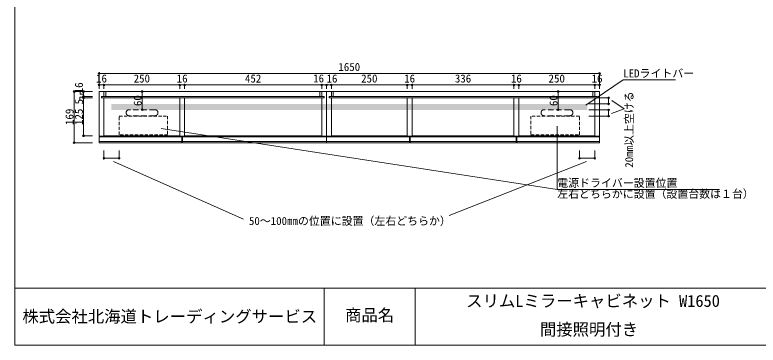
# Model space of a CAD drawing. Units: millimetres at full size, sheet at 1:9. Extents: x -1874 to 1873, y -1240 to 1240.
# Drawn here: x -1874 to 577, y -1240 to -151 of the extents above; entities that cross this region are included whole.
import ezdxf
from ezdxf.enums import TextEntityAlignment as Align

# ---------------------------------------------------------------- set-up
doc = ezdxf.new("R2010")
doc.units = ezdxf.units.MM
doc.header["$LTSCALE"] = 9
doc.header["$PDMODE"] = 32
doc.header["$PDSIZE"] = 5.4
doc.linetypes.add('DASHED1', pattern=[1.8, 1.2, -0.6])
doc.linetypes.add('DASHED2', pattern=[3, 2, -1])
doc.layers.add('0-0_0', color=7, linetype='Continuous', lineweight=15)
doc.layers.add('1-0', color=7, linetype='Continuous', lineweight=15)
doc.styles.add('ＭＳ ゴシック', font='')
doc.styles.get('ＭＳ ゴシック').set_extended_font_data('MS Gothic')

msp = doc.modelspace()

# ---------------------------------------------------------------- linework, layer by layer
at = {"layer": '0-0_0'}
for p, q in [((-1874.068, -1051.994), (1873.294, -1051.994)), ((-854.402, -1051.994), (-854.402, -1240.29)), ((-554.402, -1051.994), (-554.402, -1240.29))]:
    msp.add_line(p, q, dxfattribs=at)
at = {"layer": '0-0_0', "lineweight": 18}
msp.add_lwpolyline([(-1874.068, -1240.29), (1873.294, -1240.29), (1873.294, 1239.758), (-1874.068, 1239.758)], close=True, dxfattribs=at)
at = {"layer": '1-0', "color": 4, "lineweight": 9}
for p, q in [((-1596.4, -344.019), (53.6, -344.019)), ((-1596.4, -344.019), (-1596.4, -394.63)), ((53.6, -344.019), (53.6, -394.63)), ((-1596.4, -382.14), (-1580.4, -382.14)), ((-1596.4, -382.14), (-1596.4, -394.63)), ((-1580.4, -382.14), (-1580.4, -394.63)), ((-1580.4, -382.14), (-1330.403, -382.14)), ((-1330.403, -382.14), (-1330.403, -394.63)), ((-1330.403, -382.14), (-1314.403, -382.14)), ((-1314.403, -382.14), (-1314.403, -394.63)), ((-1314.403, -382.14), (-862.4, -382.14)), ((-862.4, -382.14), (-862.4, -394.63)), ((-862.4, -382.14), (-846.4, -382.14)), ((-846.4, -382.14), (-846.4, -394.63)), ((-846.4, -382.14), (-830.4, -382.14)), ((-830.4, -382.14), (-830.4, -394.63)), ((-830.4, -382.14), (-580.403, -382.14)), ((-580.403, -382.14), (-580.403, -394.63)), ((-580.403, -382.14), (-564.403, -382.14)), ((-564.403, -382.14), (-564.403, -394.63)), ((-564.403, -382.14), (-228.403, -382.14)), ((-228.403, -382.14), (-228.403, -394.63)), ((-228.403, -382.14), (-212.403, -382.14)), ((-212.403, -382.14), (-212.403, -394.63)), ((-212.403, -382.14), (37.6, -382.14)), ((37.6, -382.14), (37.6, -394.63)), ((37.6, -382.14), (53.6, -382.14)), ((53.6, -382.14), (53.6, -394.63)), ((-1678.78, -403.83), (-1618.051, -403.83)), ((-1647.888, -403.83), (-1618.051, -403.83)), ((-1647.888, -403.83), (-1647.888, -419.83)), ((-1454.233, -403.83), (-1454.233, -463.827)), ((-82.97, -403.83), (-82.97, -463.83)), ((-1647.888, -419.83), (-1647.888, -424.83)), ((-1647.888, -419.83), (-1618.051, -419.83)), ((-1647.888, -424.83), (-1647.888, -549.83)), ((-1647.888, -424.83), (-1618.051, -424.83)), ((83.556, -424.83), (18.131, -424.83)), ((83.556, -424.83), (83.556, -444.83)), ((83.556, -444.83), (18.131, -444.83)), ((83.556, -464.83), (18.131, -464.83)), ((83.556, -464.83), (83.556, -484.83)), ((83.556, -484.83), (18.131, -484.83)), ((-1647.888, -549.83), (-1618.051, -549.83)), ((-1580.4, -624.125), (-1580.4, -598.078)), ((-1530.403, -624.125), (-1530.403, -598.078)), ((-12.4, -624.125), (-12.4, -598.078)), ((37.6, -624.125), (37.6, -598.078)), ((-1580.4, -624.125), (-1530.403, -624.125)), ((-12.4, -624.125), (37.6, -624.125))]:
    msp.add_line(p, q, dxfattribs=at)
at = {"layer": '1-0'}
for p, q in [((-1658.692, -412.283), (-1658.692, -401.379)), ((-1647.788, -412.283), (-1658.692, -412.283)), ((-1596.4, -403.83), (-846.4, -403.83)), ((-1580.4, -403.83), (-1580.4, -419.83)), ((-1574.4, -403.83), (-1574.4, -419.83)), ((-868.4, -403.83), (-868.4, -419.83)), ((-862.4, -403.83), (-862.4, -419.83)), ((-846.4, -403.83), (53.6, -403.83)), ((-846.4, -403.83), (-846.4, -550.83)), ((-830.4, -403.83), (-830.4, -419.83)), ((37.6, -403.83), (37.6, -419.83)), ((-1659.34, -422.311), (-1659.34, -430.916)), ((-1648.186, -422.311), (-1659.34, -422.311)), ((-854.413, -424.83), (-1588.071, -424.83)), ((-1580.4, -424.83), (-1580.4, -550.83)), ((-1330.403, -426.043), (-1330.403, -425.33)), ((-1314.403, -424.83), (-1314.403, -550.83)), ((-854.413, -419.83), (-854.413, -424.83)), ((-838.071, -419.83), (-838.071, -424.83)), ((45.587, -419.83), (-838.071, -419.83)), ((45.587, -424.83), (-838.071, -424.83)), ((-830.4, -424.83), (-830.4, -550.83)), ((-580.403, -550.83), (-580.403, -424.83)), ((-228.403, -550.83), (-228.403, -424.83)), ((-212.403, -550.83), (-212.403, -424.83)), ((-212.403, -426.043), (-212.403, -425.33)), ((45.587, -419.83), (45.587, -424.83)), ((94.429, -434.044), (134.397, -461.165)), ((93.477, -475.916), (134.397, -461.165)), ((-1596.398, -552.834), (-1596.398, -572.834)), ((-1471.268, -552.834), (-1596.398, -552.834)), ((-1580.4, -549.83), (-1330.403, -549.83)), ((-1323.4, -552.834), (-1471.268, -552.834)), ((-1323.4, -552.834), (-1323.4, -568.834)), ((-1321.4, -552.834), (-846.4, -552.834)), ((-1320.348, -554.834), (-1320.4, -554.834)), ((-1314.403, -549.83), (-862.4, -549.83)), ((-846.4, -572.83), (-846.4, -552.83)), ((-846.4, -552.83), (-573.452, -552.83)), ((-846.4, -572.834), (-846.4, -552.834)), ((-830.4, -549.83), (-580.403, -549.83)), ((-580.403, -552.83), (-564.403, -552.83)), ((-573.452, -572.83), (-573.452, -552.83)), ((-221.268, -552.83), (-571.268, -552.83)), ((-571.268, -552.83), (-571.268, -572.83)), ((-564.403, -549.83), (-228.403, -549.83)), ((-212.403, -550.83), (-228.403, -550.83)), ((-221.268, -552.83), (-221.268, -572.83)), ((-212.403, -549.83), (37.6, -549.83)), ((-1473.452, -568.834), (-1596.398, -568.834)), ((-1471.268, -572.834), (-1596.398, -572.834)), ((-1323.268, -572.834), (-1471.268, -572.834)), ((-1321.348, -566.834), (-1321.4, -566.834)), ((-1121.268, -568.834), (-1321.4, -568.834)), ((-1119.348, -568.834), (-1121.268, -568.834)), ((-1119.348, -568.834), (-846.4, -568.834)), ((-846.4, -568.83), (-573.452, -568.83)), ((-846.4, -572.83), (-573.452, -572.83)), ((-573.452, -568.83), (-221.268, -568.83)), ((-221.268, -572.83), (-571.268, -572.83)), ((-219.348, -568.83), (53.6, -568.83)), ((-219.348, -572.83), (53.6, -572.83)), ((-1120.671, -824.971), (-1548.681, -634.942)), ((-442.248, -812.539), (10.626, -634.942))]:
    msp.add_line(p, q, dxfattribs=at)
at = {"layer": '1-0', "linetype": 'DASHED2'}
for p, q in [((-824.4, -403.83), (-824.4, -419.83)), ((31.6, -403.83), (31.6, -419.83)), ((-1412.217, -463.827), (-1497.217, -463.827)), ((-44.22, -463.83), (-129.22, -463.83)), ((-1412.217, -483.827), (-1497.217, -483.827)), ((-44.22, -483.83), (-129.22, -483.83))]:
    msp.add_line(p, q, dxfattribs=at)
at = {"layer": '1-0', "color": 5, "lineweight": 13}
for p, q in [((-85.756, -726.653), (-1392.139, -526.081)), ((-85.756, -726.653), (-85.756, -517.703)), ((-85.756, -726.653), (185.573, -726.653)), ((185.573, -726.653), (448.696, -726.653))]:
    msp.add_line(p, q, dxfattribs=at)
at = {"layer": '1-0'}
for points in [[(9.008, -448.499), (131.836, -365.258), (304.5, -365.258)], [(-1596.4, -403.83), (-1596.4, -550.83), (-1580.4, -550.83)], [(-846.4, -403.83), (-846.4, -550.83), (-830.4, -550.83)], [(53.6, -403.83), (53.6, -550.83), (53.6, -572.83)], [(-854.413, -419.83), (-1588.071, -419.83), (-1588.071, -424.83)], [(-1330.403, -424.83), (-1330.403, -550.83), (-1314.403, -550.83)], [(-862.4, -424.83), (-862.4, -550.83), (-846.4, -550.83)], [(-580.403, -550.83), (-564.403, -550.83), (-564.403, -424.83)], [(37.6, -424.83), (37.6, -550.83), (53.6, -550.83)], [(-1321.4, -552.834), (-1321.4, -572.834), (-846.4, -572.834)], [(-219.348, -572.83), (-219.348, -552.83), (53.6, -552.83)], [(-1473.452, -568.834), (-1323.4, -568.834), (-1323.4, -572.834)]]:
    msp.add_lwpolyline(points, dxfattribs=at)
at = {"layer": '1-0', "color": 4, "lineweight": 9}
msp.add_lwpolyline([(-1678.78, -403.83), (-1678.78, -572.834), (-1618.051, -572.834)], dxfattribs=at)
at = {"layer": '1-0', "color": 5, "linetype": 'DASHED1', "lineweight": 13}
for points in [[(-1530.403, -484.83), (-1370.403, -484.83), (-1370.403, -546.83), (-1530.403, -546.83)], [(-12.4, -484.83), (-172.4, -484.83), (-172.4, -546.83), (-12.4, -546.83)]]:
    msp.add_lwpolyline(points, close=True, dxfattribs=at)
at = {"layer": '1-0', "linetype": 'DASHED2'}
for centre, start, end in [((-1497.217, -473.827), 90, 180), ((-1412.217, -473.827), 0, 90), ((-129.22, -473.83), 90, 180), ((-44.22, -473.83), 0, 90), ((-1497.217, -473.827), 180, 270), ((-1412.217, -473.827), 270, 0), ((-129.22, -473.83), 180, 270), ((-44.22, -473.83), 270, 0)]:
    msp.add_arc(centre, 10, start, end, dxfattribs=at)
at = {"layer": '1-0', "color": 6}
for p in [(-1596.4, -344.019), (53.6, -344.019), (-1596.4, -382.14), (-1580.4, -382.14), (-1330.403, -382.14), (-1314.403, -382.14), (-862.4, -382.14), (-846.4, -382.14), (-830.4, -382.14), (-580.403, -382.14), (-564.403, -382.14), (-228.403, -382.14), (-212.403, -382.14), (37.6, -382.14), (53.6, -382.14), (-1678.78, -403.83), (-1647.888, -403.83), (-1454.233, -403.83), (-82.97, -403.83), (-1647.888, -419.83), (-1647.888, -424.83), (83.556, -424.83), (-1454.233, -463.827), (-82.97, -463.83), (83.556, -444.83), (83.556, -464.83), (83.556, -484.83), (-1647.888, -549.83), (-1678.78, -572.834), (-1580.4, -624.125), (-1530.403, -624.125), (-12.4, -624.125), (37.6, -624.125)]:
    msp.add_point(p, dxfattribs=at)
at = {"layer": '1-0', "color": 9}
msp.add_solid([(-1556.4, -444.83), (-1556.4, -464.83), (13.6, -444.83), (13.6, -464.83)], dxfattribs=at)

# ---------------------------------------------------------------- texts
at = {"layer": '0-0_0', "style": 'ＭＳ ゴシック'}
for s, p in [('スリムLミラーキャビネット W1650', (-386.033, -1126.068)), ('株式会社北海道トレーディングサービス', (-1849.515, -1177.387)), ('商品名', (-785.402, -1173.142)), ('間接照明付き', (-143.033, -1220.216))]:
    msp.add_text(s, height=39.59, dxfattribs=at).set_placement(p, align=Align.BOTTOM_LEFT)
at = {"layer": '1-0', "style": 'ＭＳ ゴシック'}
for s, p in [('1650', (-807.4, -344.019)), ('LEDライトバー', (131.836, -365.258)), ('16', (-1606.4, -382.14)), ('250', (-1482.401, -382.14)), ('16', (-1340.403, -382.14)), ('452', (-1115.401, -382.14)), ('16', (-890.67, -381.785)), ('16', (-846.4, -382.14)), ('250', (-732.401, -382.14)), ('16', (-590.403, -382.14)), ('336', (-423.403, -382.14)), ('16', (-238.403, -382.14)), ('250', (-114.401, -382.14)), ('16', (27.6, -382.14)), ('電源ドライバー設置位置', (-85.756, -726.653)), ('左右どちらかに設置（設置台数は１台）', (-85.756, -762.653)), ('50～100㎜の位置に設置（左右どちらか）', (-1102.383, -851.927))]:
    msp.add_text(s, height=26.39, dxfattribs=at).set_placement(p, align=Align.BOTTOM_LEFT)
for s, p in [('16', (-1641.888, -409.83)), ('20㎜以上空ける', (172.223, -655.211)), ('5', (-1641.437, -446.344)), ('60', (-1448.233, -451.829)), ('60', (-76.97, -451.83)), ('169', (-1672.78, -514.332)), ('125', (-1641.888, -514.33))]:
    msp.add_text(s, height=26.39, rotation=90, dxfattribs=at).set_placement(p, align=Align.BOTTOM_LEFT)

doc.saveas('drawing.dxf')
